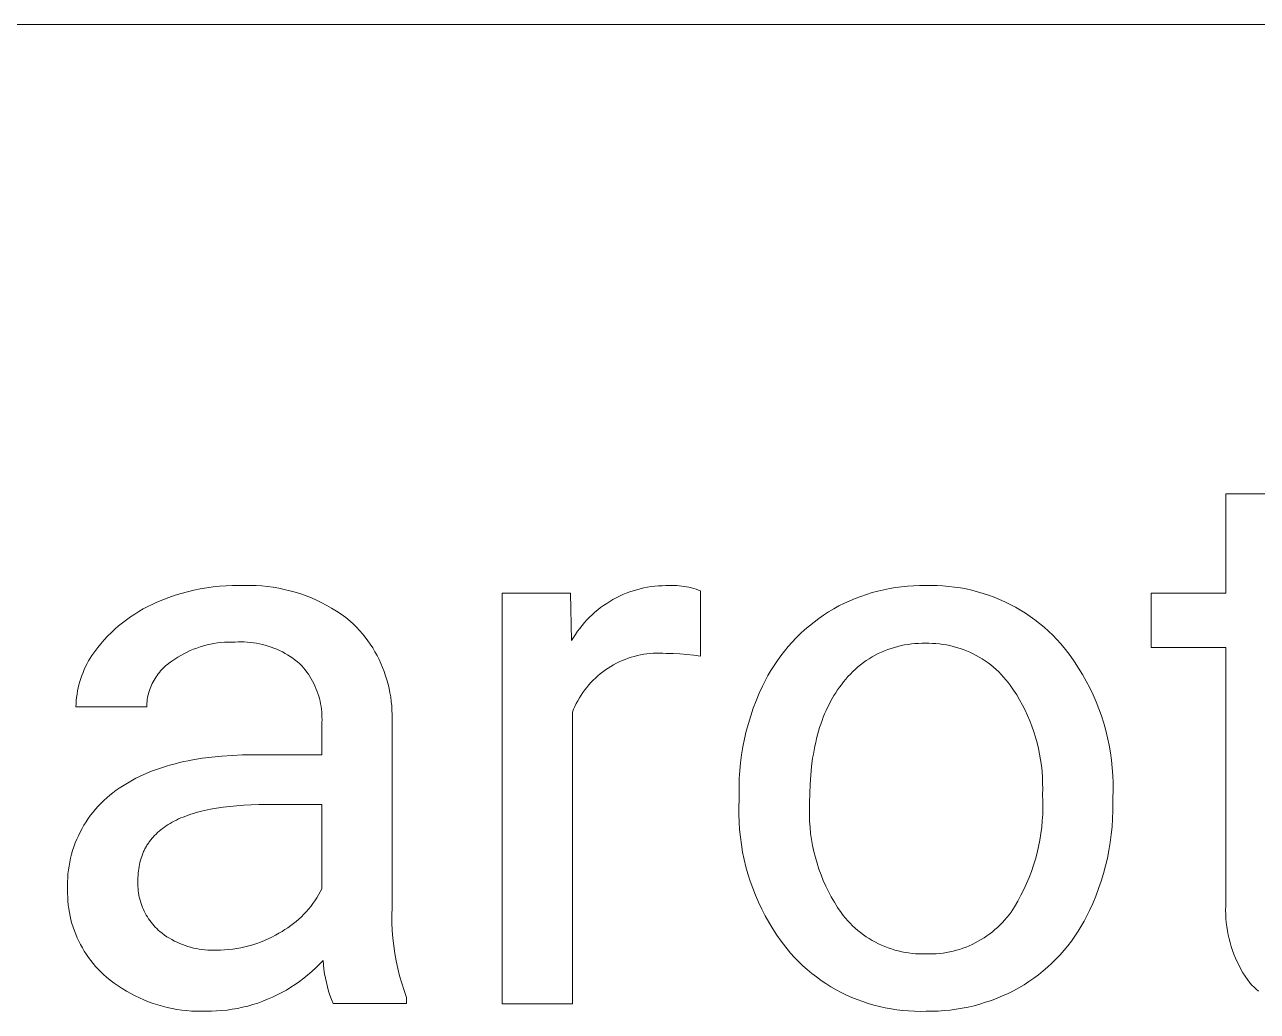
# Model space of a CAD drawing. Header units: millimetres. Extents: x -987 to 2591, y -102 to 2398.
# Drawn here: x 1861.2 to 1936.8, y 237.6 to 298.1 of the extents above; entities that cross this region are included whole.
import ezdxf

# ---------------------------------------------------------------- set-up
doc = ezdxf.new("R2010")
doc.units = ezdxf.units.MM
doc.header["$MEASUREMENT"] = 0
doc.layers.add('Domyślny', color=7, linetype='Continuous', true_color=0x000000)

msp = doc.modelspace()

# ---------------------------------------------------------------- linework, layer by layer
at = {"layer": 'Domyślny', "color": 18, "lineweight": 15, "true_color": 0x000000}
for p, q in [((2587.303, 298.147), (1238.647, 298.147)), ((1934.88, 263.276), (1934.88, 269.376)), ((1934.88, 269.376), (1939.181, 269.376)), ((1870.065, 263.018), (1870.443, 263.148)), ((1870.443, 263.148), (1870.824, 263.265)), ((1870.824, 263.265), (1871.21, 263.37)), ((1871.21, 263.37), (1871.599, 263.462)), ((1871.599, 263.462), (1871.99, 263.542)), ((1871.99, 263.542), (1872.384, 263.608)), ((1872.384, 263.608), (1872.78, 263.662)), ((1872.78, 263.662), (1873.177, 263.702)), ((1873.177, 263.702), (1873.576, 263.73)), ((1873.576, 263.73), (1873.975, 263.744)), ((1873.975, 263.744), (1874.375, 263.745)), ((1874.375, 263.745), (1874.723, 263.759)), ((1874.723, 263.759), (1875.071, 263.76)), ((1875.071, 263.76), (1875.42, 263.749)), ((1875.42, 263.749), (1875.767, 263.727)), ((1875.767, 263.727), (1876.114, 263.692)), ((1876.114, 263.692), (1876.459, 263.644)), ((1876.459, 263.644), (1876.802, 263.585)), ((1876.802, 263.585), (1877.144, 263.514)), ((1877.144, 263.514), (1877.482, 263.432)), ((1877.482, 263.432), (1877.817, 263.337)), ((1877.817, 263.337), (1878.149, 263.231)), ((1878.149, 263.231), (1878.477, 263.113)), ((1878.477, 263.113), (1878.801, 262.984)), ((1890.508, 238.103), (1890.508, 263.277)), ((1890.508, 263.277), (1894.69, 263.277)), ((1894.69, 263.277), (1894.761, 260.37)), ((1897.495, 262.996), (1897.698, 263.097)), ((1897.698, 263.097), (1897.903, 263.19)), ((1897.903, 263.19), (1898.112, 263.277)), ((1898.112, 263.277), (1898.324, 263.356)), ((1898.324, 263.356), (1898.538, 263.429)), ((1898.538, 263.429), (1898.754, 263.494)), ((1898.754, 263.494), (1898.973, 263.551)), ((1898.973, 263.551), (1899.193, 263.602)), ((1899.193, 263.602), (1899.415, 263.644)), ((1899.415, 263.644), (1899.639, 263.68)), ((1899.639, 263.68), (1899.863, 263.707)), ((1899.863, 263.707), (1900.088, 263.727)), ((1900.088, 263.727), (1900.314, 263.74)), ((1900.314, 263.74), (1900.54, 263.745)), ((1900.54, 263.745), (1900.766, 263.742)), ((1900.766, 263.742), (1900.916, 263.747)), ((1900.916, 263.747), (1901.066, 263.747)), ((1901.066, 263.747), (1901.215, 263.742)), ((1901.215, 263.742), (1901.365, 263.732)), ((1901.365, 263.732), (1901.514, 263.717)), ((1901.514, 263.717), (1901.663, 263.697)), ((1901.663, 263.697), (1901.81, 263.672)), ((1901.81, 263.672), (1901.957, 263.642)), ((1901.957, 263.642), (1902.103, 263.607)), ((1902.103, 263.607), (1902.248, 263.568)), ((1902.248, 263.568), (1902.391, 263.523)), ((1902.391, 263.523), (1902.532, 263.474)), ((1902.532, 263.474), (1902.672, 263.42)), ((1902.672, 263.42), (1902.672, 259.417)), ((1912.154, 262.954), (1912.496, 263.085)), ((1912.496, 263.085), (1912.843, 263.204)), ((1912.843, 263.204), (1913.193, 263.312)), ((1913.193, 263.312), (1913.547, 263.407)), ((1913.547, 263.407), (1913.903, 263.491)), ((1913.903, 263.491), (1914.263, 263.564)), ((1914.263, 263.564), (1914.624, 263.624)), ((1914.624, 263.624), (1914.987, 263.672)), ((1914.987, 263.672), (1915.352, 263.708)), ((1915.352, 263.708), (1915.718, 263.732)), ((1915.718, 263.732), (1916.084, 263.743)), ((1916.084, 263.743), (1916.45, 263.743)), ((1916.45, 263.743), (1916.809, 263.75)), ((1916.809, 263.75), (1917.168, 263.744)), ((1917.168, 263.744), (1917.527, 263.727)), ((1917.527, 263.727), (1917.885, 263.697)), ((1917.885, 263.697), (1918.241, 263.656)), ((1918.241, 263.656), (1918.596, 263.602)), ((1918.596, 263.602), (1918.949, 263.536)), ((1918.949, 263.536), (1919.3, 263.458)), ((1919.3, 263.458), (1919.648, 263.368)), ((1919.648, 263.368), (1919.992, 263.267)), ((1919.992, 263.267), (1920.333, 263.154)), ((1920.333, 263.154), (1920.67, 263.029)), ((1930.293, 259.952), (1930.293, 263.276)), ((1930.293, 263.276), (1934.88, 263.276)), ((1868.23, 262.161), (1868.496, 262.314)), ((1868.496, 262.314), (1868.767, 262.459)), ((1868.767, 262.459), (1869.043, 262.594)), ((1869.043, 262.594), (1869.323, 262.721)), ((1869.323, 262.721), (1869.692, 262.875)), ((1869.692, 262.875), (1870.065, 263.018)), ((1878.801, 262.984), (1879.12, 262.844)), ((1879.12, 262.844), (1879.434, 262.693)), ((1879.434, 262.693), (1879.742, 262.531)), ((1879.742, 262.531), (1880.045, 262.358)), ((1880.045, 262.358), (1880.341, 262.175)), ((1896.362, 262.255), (1896.54, 262.394)), ((1896.54, 262.394), (1896.723, 262.527)), ((1896.723, 262.527), (1896.91, 262.654)), ((1896.91, 262.654), (1897.101, 262.775)), ((1897.101, 262.775), (1897.296, 262.889)), ((1897.296, 262.889), (1897.495, 262.996)), ((1910.517, 262.135), (1910.833, 262.32)), ((1910.833, 262.32), (1911.155, 262.495)), ((1911.155, 262.495), (1911.483, 262.659)), ((1911.483, 262.659), (1911.816, 262.812)), ((1911.816, 262.812), (1912.154, 262.954)), ((1920.67, 263.029), (1921.002, 262.893)), ((1921.002, 262.893), (1921.329, 262.746)), ((1921.329, 262.746), (1921.652, 262.588)), ((1921.652, 262.588), (1921.969, 262.419)), ((1921.969, 262.419), (1922.279, 262.239)), ((1867.219, 261.463), (1867.463, 261.65)), ((1867.463, 261.65), (1867.713, 261.828)), ((1867.713, 261.828), (1867.969, 261.999)), ((1867.969, 261.999), (1868.23, 262.161)), ((1880.341, 262.175), (1880.631, 261.982)), ((1880.631, 261.982), (1880.914, 261.778)), ((1880.914, 261.778), (1881.189, 261.565)), ((1881.189, 261.565), (1881.385, 261.381)), ((1895.548, 261.473), (1895.7, 261.64)), ((1895.7, 261.64), (1895.857, 261.802)), ((1895.857, 261.802), (1896.02, 261.959)), ((1896.02, 261.959), (1896.189, 262.11)), ((1896.189, 262.11), (1896.362, 262.255)), ((1909.624, 261.511), (1909.915, 261.729)), ((1909.915, 261.729), (1910.213, 261.937)), ((1910.213, 261.937), (1910.517, 262.135)), ((1922.279, 262.239), (1922.584, 262.049)), ((1922.584, 262.049), (1922.882, 261.849)), ((1922.882, 261.849), (1923.173, 261.638)), ((1923.173, 261.638), (1923.457, 261.418)), ((1866.309, 260.638), (1866.526, 260.855)), ((1866.526, 260.855), (1866.751, 261.065)), ((1866.751, 261.065), (1866.982, 261.268)), ((1866.982, 261.268), (1867.219, 261.463)), ((1881.385, 261.381), (1881.574, 261.189)), ((1881.574, 261.189), (1881.756, 260.992)), ((1881.756, 260.992), (1881.932, 260.789)), ((1881.932, 260.789), (1882.1, 260.579)), ((1894.998, 260.755), (1895.127, 260.941)), ((1895.127, 260.941), (1895.261, 261.123)), ((1895.261, 261.123), (1895.401, 261.3)), ((1895.401, 261.3), (1895.548, 261.473)), ((1908.539, 260.547), (1908.798, 260.801)), ((1908.798, 260.801), (1909.065, 261.047)), ((1909.065, 261.047), (1909.341, 261.284)), ((1909.341, 261.284), (1909.624, 261.511)), ((1923.457, 261.418), (1923.733, 261.189)), ((1923.733, 261.189), (1924.001, 260.95)), ((1924.001, 260.95), (1924.261, 260.702)), ((1865.702, 259.945), (1865.896, 260.182)), ((1865.896, 260.182), (1866.099, 260.414)), ((1866.099, 260.414), (1866.309, 260.638)), ((1872.195, 260.048), (1871.988, 259.985)), ((1872.405, 260.103), (1872.195, 260.048)), ((1872.616, 260.151), (1872.405, 260.103)), ((1872.829, 260.192), (1872.616, 260.151)), ((1873.043, 260.225), (1872.829, 260.192)), ((1873.259, 260.251), (1873.043, 260.225)), ((1873.475, 260.269), (1873.259, 260.251)), ((1873.691, 260.28), (1873.475, 260.269)), ((1873.908, 260.283), (1873.691, 260.28)), ((1874.125, 260.278), (1873.908, 260.283)), ((1874.312, 260.288), (1874.125, 260.278)), ((1874.499, 260.291), (1874.312, 260.288)), ((1874.686, 260.288), (1874.499, 260.291)), ((1874.873, 260.278), (1874.686, 260.288)), ((1875.059, 260.262), (1874.873, 260.278)), ((1875.245, 260.24), (1875.059, 260.262)), ((1875.43, 260.212), (1875.245, 260.24)), ((1875.614, 260.177), (1875.43, 260.212)), ((1875.797, 260.136), (1875.614, 260.177)), ((1875.978, 260.088), (1875.797, 260.136)), ((1876.157, 260.035), (1875.978, 260.088)), ((1876.335, 259.975), (1876.157, 260.035)), ((1882.1, 260.579), (1882.261, 260.364)), ((1882.261, 260.364), (1882.415, 260.144)), ((1882.415, 260.144), (1882.561, 259.918)), ((1894.761, 260.37), (1894.877, 260.565)), ((1894.877, 260.565), (1894.998, 260.755)), ((1908.047, 260.012), (1908.288, 260.284)), ((1908.288, 260.284), (1908.539, 260.547)), ((1914.969, 260.063), (1914.761, 260.013)), ((1915.178, 260.105), (1914.969, 260.063)), ((1915.388, 260.14), (1915.178, 260.105)), ((1915.599, 260.167), (1915.388, 260.14)), ((1915.811, 260.188), (1915.599, 260.167)), ((1916.024, 260.201), (1915.811, 260.188)), ((1916.237, 260.206), (1916.024, 260.201)), ((1916.45, 260.205), (1916.237, 260.206)), ((1916.666, 260.207), (1916.45, 260.205)), ((1916.882, 260.202), (1916.666, 260.207)), ((1917.098, 260.19), (1916.882, 260.202)), ((1917.313, 260.17), (1917.098, 260.19)), ((1917.527, 260.142), (1917.313, 260.17)), ((1917.74, 260.107), (1917.527, 260.142)), ((1917.951, 260.065), (1917.74, 260.107)), ((1918.161, 260.015), (1917.951, 260.065)), ((1924.261, 260.702), (1924.512, 260.446)), ((1924.512, 260.446), (1924.754, 260.181)), ((1924.754, 260.181), (1925.047, 259.82)), ((1865.144, 259.13), (1865.244, 259.3)), ((1865.244, 259.3), (1865.35, 259.467)), ((1865.35, 259.467), (1865.462, 259.63)), ((1865.462, 259.63), (1865.579, 259.789)), ((1865.579, 259.789), (1865.702, 259.945)), ((1870.613, 259.351), (1870.431, 259.234)), ((1870.799, 259.462), (1870.613, 259.351)), ((1870.989, 259.566), (1870.799, 259.462)), ((1871.183, 259.664), (1870.989, 259.566)), ((1871.38, 259.755), (1871.183, 259.664)), ((1871.58, 259.839), (1871.38, 259.755)), ((1871.782, 259.916), (1871.58, 259.839)), ((1871.988, 259.985), (1871.782, 259.916)), ((1876.51, 259.91), (1876.335, 259.975)), ((1876.683, 259.838), (1876.51, 259.91)), ((1876.854, 259.761), (1876.683, 259.838)), ((1877.022, 259.678), (1876.854, 259.761)), ((1877.186, 259.589), (1877.022, 259.678)), ((1877.348, 259.495), (1877.186, 259.589)), ((1877.507, 259.395), (1877.348, 259.495)), ((1877.662, 259.29), (1877.507, 259.395)), ((1877.813, 259.18), (1877.662, 259.29)), ((1882.561, 259.918), (1882.7, 259.688)), ((1882.7, 259.688), (1882.83, 259.453)), ((1882.83, 259.453), (1882.952, 259.213)), ((1898.229, 259.287), (1898.044, 259.219)), ((1898.415, 259.349), (1898.229, 259.287)), ((1898.604, 259.404), (1898.415, 259.349)), ((1898.795, 259.452), (1898.604, 259.404)), ((1898.987, 259.494), (1898.795, 259.452)), ((1899.18, 259.529), (1898.987, 259.494)), ((1899.375, 259.557), (1899.18, 259.529)), ((1899.57, 259.578), (1899.375, 259.557)), ((1899.766, 259.593), (1899.57, 259.578)), ((1899.962, 259.601), (1899.766, 259.593)), ((1900.159, 259.602), (1899.962, 259.601)), ((1900.355, 259.596), (1900.159, 259.602)), ((1900.552, 259.584), (1900.355, 259.596)), ((1900.977, 259.578), (1900.552, 259.584)), ((1901.403, 259.559), (1900.977, 259.578)), ((1901.827, 259.525), (1901.403, 259.559)), ((1902.251, 259.478), (1901.827, 259.525)), ((1902.672, 259.417), (1902.251, 259.478)), ((1907.378, 259.152), (1907.591, 259.446)), ((1907.591, 259.446), (1907.814, 259.733)), ((1907.814, 259.733), (1908.047, 260.012)), ((1913.189, 259.369), (1913.006, 259.258)), ((1913.375, 259.473), (1913.189, 259.369)), ((1913.564, 259.57), (1913.375, 259.473)), ((1913.757, 259.661), (1913.564, 259.57)), ((1913.953, 259.745), (1913.757, 259.661)), ((1914.151, 259.823), (1913.953, 259.745)), ((1914.352, 259.893), (1914.151, 259.823)), ((1914.556, 259.957), (1914.352, 259.893)), ((1914.761, 260.013), (1914.556, 259.957)), ((1918.37, 259.958), (1918.161, 260.015)), ((1918.576, 259.894), (1918.37, 259.958)), ((1918.779, 259.822), (1918.576, 259.894)), ((1918.981, 259.744), (1918.779, 259.822)), ((1919.179, 259.659), (1918.981, 259.744)), ((1919.374, 259.566), (1919.179, 259.659)), ((1919.566, 259.467), (1919.374, 259.566)), ((1919.754, 259.362), (1919.566, 259.467)), ((1919.939, 259.249), (1919.754, 259.362)), ((1925.047, 259.82), (1925.328, 259.449)), ((1925.328, 259.449), (1925.596, 259.069)), ((1934.88, 259.952), (1930.293, 259.952)), ((1934.88, 244.333), (1934.88, 259.952)), ((1864.799, 258.419), (1864.876, 258.601)), ((1864.876, 258.601), (1864.96, 258.78)), ((1864.96, 258.78), (1865.049, 258.957)), ((1865.049, 258.957), (1865.144, 259.13)), ((1869.557, 258.51), (1869.482, 258.423)), ((1869.634, 258.595), (1869.557, 258.51)), ((1869.715, 258.678), (1869.634, 258.595)), ((1869.798, 258.757), (1869.715, 258.678)), ((1869.884, 258.834), (1869.798, 258.757)), ((1869.973, 258.908), (1869.884, 258.834)), ((1870.064, 258.979), (1869.973, 258.908)), ((1870.157, 259.046), (1870.064, 258.979)), ((1870.253, 259.111), (1870.157, 259.046)), ((1870.431, 259.234), (1870.253, 259.111)), ((1877.96, 259.064), (1877.813, 259.18)), ((1878.104, 258.944), (1877.96, 259.064)), ((1878.215, 258.823), (1878.104, 258.944)), ((1878.323, 258.699), (1878.215, 258.823)), ((1878.426, 258.571), (1878.323, 258.699)), ((1878.525, 258.439), (1878.426, 258.571)), ((1882.952, 259.213), (1883.066, 258.97)), ((1883.066, 258.97), (1883.172, 258.723)), ((1883.172, 258.723), (1883.269, 258.472)), ((1896.834, 258.571), (1896.675, 258.455)), ((1896.997, 258.681), (1896.834, 258.571)), ((1897.163, 258.786), (1896.997, 258.681)), ((1897.333, 258.885), (1897.163, 258.786)), ((1897.507, 258.978), (1897.333, 258.885)), ((1897.683, 259.064), (1897.507, 258.978)), ((1897.862, 259.145), (1897.683, 259.064)), ((1898.044, 259.219), (1897.862, 259.145)), ((1906.8, 258.229), (1906.982, 258.543)), ((1906.982, 258.543), (1907.175, 258.851)), ((1907.175, 258.851), (1907.378, 259.152)), ((1912.158, 258.616), (1912.002, 258.47)), ((1912.318, 258.756), (1912.158, 258.616)), ((1912.484, 258.89), (1912.318, 258.756)), ((1912.654, 259.019), (1912.484, 258.89)), ((1912.828, 259.142), (1912.654, 259.019)), ((1913.006, 259.258), (1912.828, 259.142)), ((1920.119, 259.131), (1919.939, 259.249)), ((1920.295, 259.006), (1920.119, 259.131)), ((1920.467, 258.875), (1920.295, 259.006)), ((1920.634, 258.739), (1920.467, 258.875)), ((1920.796, 258.596), (1920.634, 258.739)), ((1920.953, 258.448), (1920.796, 258.596)), ((1925.596, 259.069), (1925.851, 258.68)), ((1925.851, 258.68), (1926.093, 258.282)), ((1864.552, 257.668), (1864.605, 257.858)), ((1864.605, 257.858), (1864.663, 258.047)), ((1864.663, 258.047), (1864.728, 258.234)), ((1864.728, 258.234), (1864.799, 258.419)), ((1869.099, 257.848), (1869.047, 257.745)), ((1869.155, 257.949), (1869.099, 257.848)), ((1869.214, 258.048), (1869.155, 257.949)), ((1869.276, 258.145), (1869.214, 258.048)), ((1869.341, 258.24), (1869.276, 258.145)), ((1869.41, 258.332), (1869.341, 258.24)), ((1869.482, 258.423), (1869.41, 258.332)), ((1878.62, 258.305), (1878.525, 258.439)), ((1878.709, 258.167), (1878.62, 258.305)), ((1878.795, 258.026), (1878.709, 258.167)), ((1878.875, 257.882), (1878.795, 258.026)), ((1878.95, 257.736), (1878.875, 257.882)), ((1883.269, 258.472), (1883.358, 258.218)), ((1883.358, 258.218), (1883.437, 257.962)), ((1883.437, 257.962), (1883.508, 257.702)), ((1895.947, 257.797), (1895.816, 257.651)), ((1896.084, 257.939), (1895.947, 257.797)), ((1896.225, 258.075), (1896.084, 257.939)), ((1896.371, 258.207), (1896.225, 258.075)), ((1896.521, 258.334), (1896.371, 258.207)), ((1896.675, 258.455), (1896.521, 258.334)), ((1906.467, 257.584), (1906.628, 257.909)), ((1906.628, 257.909), (1906.8, 258.229)), ((1911.432, 257.837), (1911.304, 257.667)), ((1911.566, 258.003), (1911.432, 257.837)), ((1911.706, 258.163), (1911.566, 258.003)), ((1911.851, 258.319), (1911.706, 258.163)), ((1912.002, 258.47), (1911.851, 258.319)), ((1921.105, 258.295), (1920.953, 258.448)), ((1921.252, 258.136), (1921.105, 258.295)), ((1921.393, 257.973), (1921.252, 258.136)), ((1921.528, 257.804), (1921.393, 257.973)), ((1921.657, 257.631), (1921.528, 257.804)), ((1926.093, 258.282), (1926.32, 257.877)), ((1926.32, 257.877), (1926.534, 257.464)), ((1864.407, 256.891), (1864.434, 257.087)), ((1864.434, 257.087), (1864.467, 257.282)), ((1864.467, 257.282), (1864.507, 257.475)), ((1864.507, 257.475), (1864.552, 257.668)), ((1868.809, 257.097), (1868.783, 256.985)), ((1868.84, 257.208), (1868.809, 257.097)), ((1868.874, 257.318), (1868.84, 257.208)), ((1868.912, 257.427), (1868.874, 257.318)), ((1868.953, 257.535), (1868.912, 257.427)), ((1868.998, 257.641), (1868.953, 257.535)), ((1869.047, 257.745), (1868.998, 257.641)), ((1879.021, 257.587), (1878.95, 257.736)), ((1879.086, 257.436), (1879.021, 257.587)), ((1879.146, 257.283), (1879.086, 257.436)), ((1879.201, 257.128), (1879.146, 257.283)), ((1879.251, 256.972), (1879.201, 257.128)), ((1883.508, 257.702), (1883.57, 257.441)), ((1883.57, 257.441), (1883.623, 257.177)), ((1883.623, 257.177), (1883.668, 256.912)), ((1895.344, 257.023), (1895.24, 256.856)), ((1895.453, 257.186), (1895.344, 257.023)), ((1895.569, 257.345), (1895.453, 257.186)), ((1895.69, 257.5), (1895.569, 257.345)), ((1895.816, 257.651), (1895.69, 257.5)), ((1906.075, 256.683), (1906.263, 257.137)), ((1906.263, 257.137), (1906.467, 257.584)), ((1910.847, 257.002), (1910.742, 256.825)), ((1910.955, 257.175), (1910.847, 257.002)), ((1911.068, 257.343), (1910.955, 257.175)), ((1911.184, 257.507), (1911.068, 257.343)), ((1911.304, 257.667), (1911.184, 257.507)), ((1921.859, 257.338), (1921.657, 257.631)), ((1922.051, 257.038), (1921.859, 257.338)), ((1922.233, 256.732), (1922.051, 257.038)), ((1926.534, 257.464), (1926.734, 257.044)), ((1926.734, 257.044), (1926.92, 256.618)), ((1864.367, 256.299), (1864.374, 256.497)), ((1868.704, 256.299), (1864.367, 256.299)), ((1864.374, 256.497), (1864.387, 256.694)), ((1864.387, 256.694), (1864.407, 256.891)), ((1868.707, 256.414), (1868.704, 256.299)), ((1868.715, 256.529), (1868.707, 256.414)), ((1868.726, 256.644), (1868.715, 256.529)), ((1868.741, 256.758), (1868.726, 256.644)), ((1868.76, 256.872), (1868.741, 256.758)), ((1868.783, 256.985), (1868.76, 256.872)), ((1879.296, 256.813), (1879.251, 256.972)), ((1879.335, 256.653), (1879.296, 256.813)), ((1879.368, 256.492), (1879.335, 256.653)), ((1879.397, 256.33), (1879.368, 256.492)), ((1879.419, 256.167), (1879.397, 256.33)), ((1883.668, 256.912), (1883.703, 256.646)), ((1883.703, 256.646), (1883.728, 256.378)), ((1883.728, 256.378), (1883.745, 256.11)), ((1894.963, 256.336), (1894.883, 256.156)), ((1895.049, 256.512), (1894.963, 256.336)), ((1895.141, 256.686), (1895.049, 256.512)), ((1895.24, 256.856), (1895.141, 256.686)), ((1905.901, 256.224), (1906.075, 256.683)), ((1910.451, 256.269), (1910.361, 256.074)), ((1910.544, 256.458), (1910.451, 256.269)), ((1910.641, 256.644), (1910.544, 256.458)), ((1910.742, 256.825), (1910.641, 256.644)), ((1922.405, 256.42), (1922.233, 256.732)), ((1922.566, 256.102), (1922.405, 256.42)), ((1926.92, 256.618), (1927.09, 256.185)), ((1879.437, 256.004), (1879.419, 256.167)), ((1879.448, 255.839), (1879.437, 256.004)), ((1879.454, 255.675), (1879.448, 255.839)), ((1879.45, 255.346), (1879.455, 255.511)), ((1879.455, 255.511), (1879.454, 255.675)), ((1883.745, 256.11), (1883.753, 255.841)), ((1883.753, 255.841), (1883.751, 255.572)), ((1883.751, 255.572), (1883.751, 243.992)), ((1894.883, 256.156), (1894.809, 255.974)), ((1894.809, 255.974), (1894.809, 238.103)), ((1905.6, 255.289), (1905.743, 255.759)), ((1905.743, 255.759), (1905.901, 256.224)), ((1910.193, 255.673), (1910.115, 255.465)), ((1910.275, 255.876), (1910.193, 255.673)), ((1910.361, 256.074), (1910.275, 255.876)), ((1922.717, 255.78), (1922.566, 256.102)), ((1922.857, 255.452), (1922.717, 255.78)), ((1927.09, 256.185), (1927.247, 255.747)), ((1927.247, 255.747), (1927.388, 255.304)), ((1879.45, 253.368), (1879.45, 255.346)), ((1905.361, 254.337), (1905.473, 254.815)), ((1905.473, 254.815), (1905.6, 255.289)), ((1909.903, 254.818), (1909.84, 254.593)), ((1909.97, 255.038), (1909.903, 254.818)), ((1910.04, 255.254), (1909.97, 255.038)), ((1910.115, 255.465), (1910.04, 255.254)), ((1922.986, 255.12), (1922.857, 255.452)), ((1923.103, 254.784), (1922.986, 255.12)), ((1923.21, 254.444), (1923.103, 254.784)), ((1927.388, 255.304), (1927.513, 254.856)), ((1927.513, 254.856), (1927.624, 254.404)), ((1905.265, 253.855), (1905.361, 254.337)), ((1909.725, 254.131), (1909.673, 253.893)), ((1909.781, 254.364), (1909.725, 254.131)), ((1909.84, 254.593), (1909.781, 254.364)), ((1923.305, 254.101), (1923.21, 254.444)), ((1923.388, 253.754), (1923.305, 254.101)), ((1927.624, 254.404), (1927.719, 253.949)), ((1872.106, 253.153), (1872.699, 253.231)), ((1872.699, 253.231), (1873.31, 253.291)), ((1873.31, 253.291), (1873.94, 253.334)), ((1873.94, 253.334), (1874.589, 253.36)), ((1874.589, 253.36), (1875.256, 253.368)), ((1875.256, 253.368), (1879.45, 253.368)), ((1905.121, 252.884), (1905.185, 253.371)), ((1905.185, 253.371), (1905.265, 253.855)), ((1909.582, 253.405), (1909.541, 253.155)), ((1909.626, 253.652), (1909.582, 253.405)), ((1909.673, 253.893), (1909.626, 253.652)), ((1923.46, 253.405), (1923.388, 253.754)), ((1923.52, 253.054), (1923.46, 253.405)), ((1927.719, 253.949), (1927.799, 253.491)), ((1927.799, 253.491), (1927.863, 253.03)), ((1869.184, 252.424), (1869.426, 252.512)), ((1869.426, 252.512), (1869.673, 252.595)), ((1869.673, 252.595), (1869.925, 252.674)), ((1869.925, 252.674), (1870.181, 252.748)), ((1870.181, 252.748), (1870.442, 252.819)), ((1870.442, 252.819), (1870.707, 252.885)), ((1870.707, 252.885), (1870.978, 252.947)), ((1870.978, 252.947), (1871.253, 253.005)), ((1871.253, 253.005), (1871.533, 253.059)), ((1871.533, 253.059), (1872.106, 253.153)), ((1905.073, 252.395), (1905.121, 252.884)), ((1909.472, 252.641), (1909.419, 252.109)), ((1909.541, 253.155), (1909.472, 252.641)), ((1923.569, 252.702), (1923.52, 253.054)), ((1923.606, 252.347), (1923.569, 252.702)), ((1927.863, 253.03), (1927.911, 252.568)), ((1927.911, 252.568), (1927.944, 252.104)), ((1867.622, 251.696), (1867.831, 251.812)), ((1867.831, 251.812), (1868.045, 251.925)), ((1868.045, 251.925), (1868.263, 252.033)), ((1868.263, 252.033), (1868.486, 252.137)), ((1868.486, 252.137), (1868.714, 252.237)), ((1868.714, 252.237), (1868.947, 252.333)), ((1868.947, 252.333), (1869.184, 252.424)), ((1905.025, 251.415), (1905.041, 251.906)), ((1905.041, 251.906), (1905.073, 252.395)), ((1909.419, 252.109), (1909.381, 251.561)), ((1923.631, 251.992), (1923.606, 252.347)), ((1923.644, 251.636), (1923.631, 251.992)), ((1927.944, 252.104), (1927.961, 251.639)), ((1866.446, 250.892), (1866.637, 251.043)), ((1866.637, 251.043), (1866.833, 251.188)), ((1866.833, 251.188), (1867.023, 251.321)), ((1867.023, 251.321), (1867.218, 251.45)), ((1867.218, 251.45), (1867.418, 251.575)), ((1867.418, 251.575), (1867.622, 251.696)), ((1905.025, 250.924), (1905.025, 251.415)), ((1909.358, 250.995), (1909.35, 250.411)), ((1909.381, 251.561), (1909.358, 250.995)), ((1923.634, 250.924), (1923.645, 251.28)), ((1923.645, 251.28), (1923.644, 251.636)), ((1927.962, 251.174), (1927.947, 250.709)), ((1927.961, 251.639), (1927.962, 251.174)), ((1865.574, 250.041), (1865.736, 250.223)), ((1865.736, 250.223), (1865.905, 250.399)), ((1865.905, 250.399), (1866.079, 250.569)), ((1866.079, 250.569), (1866.26, 250.734)), ((1866.26, 250.734), (1866.446, 250.892)), ((1873.794, 250.205), (1873.384, 250.155)), ((1874.22, 250.246), (1873.794, 250.205)), ((1874.661, 250.278), (1874.22, 250.246)), ((1875.118, 250.3), (1874.661, 250.278)), ((1875.59, 250.314), (1875.118, 250.3)), ((1876.078, 250.319), (1875.59, 250.314)), ((1879.45, 250.319), (1876.078, 250.319)), ((1879.45, 245.148), (1879.45, 250.319)), ((1905.01, 250.164), (1905.025, 250.626)), ((1905.025, 250.626), (1905.025, 250.924)), ((1909.35, 250.411), (1909.338, 250.037)), ((1923.651, 250.525), (1923.634, 250.924)), ((1923.655, 250.125), (1923.651, 250.525)), ((1927.947, 250.709), (1927.947, 250.411)), ((1927.947, 250.411), (1927.947, 249.925)), ((1864.989, 249.26), (1865.125, 249.463)), ((1865.125, 249.463), (1865.268, 249.66)), ((1865.268, 249.66), (1865.417, 249.853)), ((1865.417, 249.853), (1865.574, 250.041)), ((1870.805, 249.492), (1870.664, 249.43)), ((1870.95, 249.552), (1870.805, 249.492)), ((1871.098, 249.61), (1870.95, 249.552)), ((1871.251, 249.666), (1871.098, 249.61)), ((1871.407, 249.719), (1871.251, 249.666)), ((1871.567, 249.77), (1871.407, 249.719)), ((1871.732, 249.819), (1871.567, 249.77)), ((1871.9, 249.865), (1871.732, 249.819)), ((1872.072, 249.909), (1871.9, 249.865)), ((1872.247, 249.951), (1872.072, 249.909)), ((1872.611, 250.028), (1872.247, 249.951)), ((1872.99, 250.096), (1872.611, 250.028)), ((1873.384, 250.155), (1872.99, 250.096)), ((1905.011, 249.701), (1905.01, 250.164)), ((1905.027, 249.239), (1905.011, 249.701)), ((1909.338, 250.037), (1909.338, 249.662)), ((1909.338, 249.662), (1909.352, 249.288)), ((1923.621, 249.327), (1923.645, 249.726)), ((1923.645, 249.726), (1923.655, 250.125)), ((1927.931, 249.438), (1927.899, 248.953)), ((1927.947, 249.925), (1927.931, 249.438)), ((1864.623, 248.626), (1864.738, 248.842)), ((1864.738, 248.842), (1864.86, 249.053)), ((1864.86, 249.053), (1864.989, 249.26)), ((1869.469, 248.683), (1869.37, 248.596)), ((1869.571, 248.768), (1869.469, 248.683)), ((1869.677, 248.851), (1869.571, 248.768)), ((1869.787, 248.931), (1869.677, 248.851)), ((1869.9, 249.009), (1869.787, 248.931)), ((1870.018, 249.085), (1869.9, 249.009)), ((1870.139, 249.158), (1870.018, 249.085)), ((1870.265, 249.23), (1870.139, 249.158)), ((1870.394, 249.299), (1870.265, 249.23)), ((1870.527, 249.366), (1870.394, 249.299)), ((1870.664, 249.43), (1870.527, 249.366)), ((1905.059, 248.778), (1905.027, 249.239)), ((1905.106, 248.318), (1905.059, 248.778)), ((1909.352, 249.288), (1909.379, 248.914)), ((1909.379, 248.914), (1909.418, 248.542)), ((1923.533, 248.533), (1923.584, 248.929)), ((1923.584, 248.929), (1923.621, 249.327)), ((1927.899, 248.953), (1927.851, 248.469)), ((1864.241, 247.729), (1864.325, 247.958)), ((1864.325, 247.958), (1864.417, 248.184)), ((1864.417, 248.184), (1864.516, 248.407)), ((1864.516, 248.407), (1864.623, 248.626)), ((1868.826, 247.974), (1868.791, 247.923)), ((1868.862, 248.026), (1868.826, 247.974)), ((1868.899, 248.076), (1868.862, 248.026)), ((1868.937, 248.126), (1868.899, 248.076)), ((1868.976, 248.176), (1868.937, 248.126)), ((1869.016, 248.225), (1868.976, 248.176)), ((1869.099, 248.321), (1869.016, 248.225)), ((1869.185, 248.415), (1869.099, 248.321)), ((1869.276, 248.506), (1869.185, 248.415)), ((1869.37, 248.596), (1869.276, 248.506)), ((1905.169, 247.86), (1905.106, 248.318)), ((1909.418, 248.542), (1909.471, 248.171)), ((1909.471, 248.171), (1909.536, 247.802)), ((1923.393, 247.746), (1923.47, 248.138)), ((1923.47, 248.138), (1923.533, 248.533)), ((1927.788, 247.986), (1927.708, 247.506)), ((1927.851, 248.469), (1927.788, 247.986)), ((1864.037, 247.026), (1864.097, 247.263)), ((1864.097, 247.263), (1864.165, 247.497)), ((1864.165, 247.497), (1864.241, 247.729)), ((1868.444, 247.258), (1868.4, 247.139)), ((1868.468, 247.316), (1868.444, 247.258)), ((1868.493, 247.374), (1868.468, 247.316)), ((1868.518, 247.431), (1868.493, 247.374)), ((1868.544, 247.488), (1868.518, 247.431)), ((1868.572, 247.545), (1868.544, 247.488)), ((1868.6, 247.6), (1868.572, 247.545)), ((1868.63, 247.655), (1868.6, 247.6)), ((1868.66, 247.71), (1868.63, 247.655)), ((1868.691, 247.764), (1868.66, 247.71)), ((1868.723, 247.817), (1868.691, 247.764)), ((1868.757, 247.87), (1868.723, 247.817)), ((1868.791, 247.923), (1868.757, 247.87)), ((1905.248, 247.404), (1905.169, 247.86)), ((1905.342, 246.952), (1905.248, 247.404)), ((1909.536, 247.802), (1909.615, 247.435)), ((1909.615, 247.435), (1909.706, 247.072)), ((1923.199, 246.971), (1923.302, 247.357)), ((1923.302, 247.357), (1923.393, 247.746)), ((1927.708, 247.506), (1927.613, 247.029)), ((1863.906, 246.306), (1863.942, 246.547)), ((1863.942, 246.547), (1863.985, 246.788)), ((1863.985, 246.788), (1864.037, 247.026)), ((1868.237, 246.511), (1868.216, 246.379)), ((1868.262, 246.641), (1868.237, 246.511)), ((1868.291, 246.769), (1868.262, 246.641)), ((1868.323, 246.895), (1868.291, 246.769)), ((1868.36, 247.018), (1868.323, 246.895)), ((1868.4, 247.139), (1868.36, 247.018)), ((1905.451, 246.502), (1905.342, 246.952)), ((1905.575, 246.057), (1905.451, 246.502)), ((1909.706, 247.072), (1909.809, 246.712)), ((1909.809, 246.712), (1909.925, 246.355)), ((1922.954, 246.211), (1923.083, 246.589)), ((1923.083, 246.589), (1923.199, 246.971)), ((1927.502, 246.555), (1927.376, 246.085)), ((1927.613, 247.029), (1927.502, 246.555)), ((1863.85, 245.576), (1863.861, 245.82)), ((1863.861, 245.82), (1863.879, 246.063)), ((1863.879, 246.063), (1863.906, 246.306)), ((1868.168, 245.684), (1868.163, 245.553)), ((1868.17, 245.828), (1868.168, 245.684)), ((1868.175, 245.969), (1868.17, 245.828)), ((1868.185, 246.108), (1868.175, 245.969)), ((1868.198, 246.245), (1868.185, 246.108)), ((1868.216, 246.379), (1868.198, 246.245)), ((1905.715, 245.616), (1905.575, 246.057)), ((1909.925, 246.355), (1910.053, 246.003)), ((1910.053, 246.003), (1910.193, 245.656)), ((1922.657, 245.469), (1922.812, 245.837)), ((1922.812, 245.837), (1922.954, 246.211)), ((1927.376, 246.085), (1927.234, 245.62)), ((1863.848, 245.332), (1863.85, 245.576)), ((1863.855, 245.088), (1863.848, 245.332)), ((1863.853, 244.856), (1863.855, 245.088)), ((1868.163, 245.553), (1868.162, 245.421)), ((1868.162, 245.421), (1868.166, 245.289)), ((1868.166, 245.289), (1868.174, 245.158)), ((1868.174, 245.158), (1868.187, 245.027)), ((1868.187, 245.027), (1868.204, 244.896)), ((1879.245, 244.774), (1879.351, 244.959)), ((1879.351, 244.959), (1879.45, 245.148)), ((1905.869, 245.18), (1905.715, 245.616)), ((1906.038, 244.75), (1905.869, 245.18)), ((1910.193, 245.656), (1910.346, 245.313)), ((1910.346, 245.313), (1910.51, 244.977)), ((1910.51, 244.977), (1910.685, 244.646)), ((1922.312, 244.749), (1922.491, 245.106)), ((1922.491, 245.106), (1922.657, 245.469)), ((1927.077, 245.159), (1926.906, 244.704)), ((1927.234, 245.62), (1927.077, 245.159)), ((1863.86, 244.623), (1863.853, 244.856)), ((1863.874, 244.391), (1863.86, 244.623)), ((1863.896, 244.159), (1863.874, 244.391)), ((1863.926, 243.928), (1863.896, 244.159)), ((1868.204, 244.896), (1868.226, 244.766)), ((1868.226, 244.766), (1868.252, 244.637)), ((1868.252, 244.637), (1868.282, 244.509)), ((1868.282, 244.509), (1868.317, 244.382)), ((1868.317, 244.382), (1868.356, 244.256)), ((1868.356, 244.256), (1868.399, 244.132)), ((1878.763, 244.07), (1878.892, 244.24)), ((1878.892, 244.24), (1879.016, 244.414)), ((1879.016, 244.414), (1879.133, 244.592)), ((1879.133, 244.592), (1879.245, 244.774)), ((1906.221, 244.326), (1906.038, 244.75)), ((1906.419, 243.908), (1906.221, 244.326)), ((1910.685, 244.646), (1910.872, 244.321)), ((1910.872, 244.321), (1911.071, 244.003)), ((1921.918, 244.053), (1922.121, 244.398)), ((1922.121, 244.398), (1922.312, 244.749)), ((1926.719, 244.254), (1926.517, 243.811)), ((1926.906, 244.704), (1926.719, 244.254)), ((1934.868, 244.082), (1934.88, 244.333)), ((1863.964, 243.699), (1863.926, 243.928)), ((1864.01, 243.47), (1863.964, 243.699)), ((1864.063, 243.244), (1864.01, 243.47)), ((1868.399, 244.132), (1868.447, 244.009)), ((1868.447, 244.009), (1868.499, 243.888)), ((1868.499, 243.888), (1868.554, 243.769)), ((1868.554, 243.769), (1868.614, 243.651)), ((1868.614, 243.651), (1868.678, 243.536)), ((1868.678, 243.536), (1868.745, 243.423)), ((1868.745, 243.423), (1868.817, 243.312)), ((1878.034, 243.293), (1878.19, 243.438)), ((1878.19, 243.438), (1878.341, 243.589)), ((1878.341, 243.589), (1878.487, 243.745)), ((1878.487, 243.745), (1878.627, 243.905)), ((1878.627, 243.905), (1878.763, 244.07)), ((1883.751, 243.992), (1883.74, 243.524)), ((1883.74, 243.524), (1883.744, 243.055)), ((1906.631, 243.497), (1906.419, 243.908)), ((1906.857, 243.093), (1906.631, 243.497)), ((1911.071, 244.003), (1911.28, 243.692)), ((1911.28, 243.692), (1911.411, 243.521)), ((1911.411, 243.521), (1911.547, 243.354)), ((1921.45, 243.386), (1921.58, 243.549)), ((1921.58, 243.549), (1921.704, 243.716)), ((1921.704, 243.716), (1921.918, 244.053)), ((1926.36, 243.485), (1926.192, 243.165)), ((1926.517, 243.811), (1926.36, 243.485)), ((1934.865, 243.831), (1934.868, 244.082)), ((1934.87, 243.58), (1934.865, 243.831)), ((1934.883, 243.329), (1934.87, 243.58)), ((1864.124, 243.019), (1864.063, 243.244)), ((1864.193, 242.797), (1864.124, 243.019)), ((1864.269, 242.577), (1864.193, 242.797)), ((1868.817, 243.312), (1868.892, 243.204)), ((1868.892, 243.204), (1868.971, 243.099)), ((1868.971, 243.099), (1869.053, 242.996)), ((1869.053, 242.996), (1869.139, 242.896)), ((1869.139, 242.896), (1869.228, 242.799)), ((1869.228, 242.799), (1869.32, 242.705)), ((1869.32, 242.705), (1869.415, 242.614)), ((1877.003, 242.537), (1877.185, 242.648)), ((1877.185, 242.648), (1877.363, 242.765)), ((1877.363, 242.765), (1877.537, 242.889)), ((1877.537, 242.889), (1877.707, 243.018)), ((1877.707, 243.018), (1877.873, 243.152)), ((1877.873, 243.152), (1878.034, 243.293)), ((1883.744, 243.055), (1883.764, 242.587)), ((1907.096, 242.697), (1906.857, 243.093)), ((1907.348, 242.31), (1907.096, 242.697)), ((1911.547, 243.354), (1911.69, 243.192)), ((1911.69, 243.192), (1911.837, 243.035)), ((1911.837, 243.035), (1911.99, 242.884)), ((1911.99, 242.884), (1912.149, 242.737)), ((1912.149, 242.737), (1912.312, 242.597)), ((1920.561, 242.51), (1920.721, 242.644)), ((1920.721, 242.644), (1920.877, 242.782)), ((1920.877, 242.782), (1921.028, 242.926)), ((1921.028, 242.926), (1921.174, 243.074)), ((1921.174, 243.074), (1921.314, 243.228)), ((1921.314, 243.228), (1921.45, 243.386)), ((1926.013, 242.85), (1925.823, 242.542)), ((1926.192, 243.165), (1926.013, 242.85)), ((1934.905, 243.079), (1934.883, 243.329)), ((1934.935, 242.829), (1934.905, 243.079)), ((1934.974, 242.581), (1934.935, 242.829)), ((1864.353, 242.36), (1864.269, 242.577)), ((1864.444, 242.146), (1864.353, 242.36)), ((1864.542, 241.935), (1864.444, 242.146)), ((1864.648, 241.727), (1864.542, 241.935)), ((1869.415, 242.614), (1869.514, 242.527)), ((1869.514, 242.527), (1869.654, 242.418)), ((1869.654, 242.418), (1869.798, 242.313)), ((1869.798, 242.313), (1869.945, 242.213)), ((1869.945, 242.213), (1870.095, 242.119)), ((1870.095, 242.119), (1870.249, 242.03)), ((1870.249, 242.03), (1870.406, 241.946)), ((1870.406, 241.946), (1870.565, 241.868)), ((1875.45, 241.797), (1875.686, 241.884)), ((1875.686, 241.884), (1875.92, 241.978)), ((1875.92, 241.978), (1876.15, 242.08)), ((1876.15, 242.08), (1876.376, 242.19)), ((1876.376, 242.19), (1876.599, 242.307)), ((1876.599, 242.307), (1876.817, 242.432)), ((1876.817, 242.432), (1877.003, 242.537)), ((1883.764, 242.587), (1883.8, 242.119)), ((1883.8, 242.119), (1883.852, 241.653)), ((1907.614, 241.931), (1907.348, 242.31)), ((1907.892, 241.562), (1907.614, 241.931)), ((1912.312, 242.597), (1912.48, 242.462)), ((1912.48, 242.462), (1912.652, 242.333)), ((1912.652, 242.333), (1912.829, 242.209)), ((1912.829, 242.209), (1913.01, 242.093)), ((1913.01, 242.093), (1913.195, 241.982)), ((1913.195, 241.982), (1913.384, 241.878)), ((1919.514, 241.831), (1919.698, 241.929)), ((1919.698, 241.929), (1919.878, 242.034)), ((1919.878, 242.034), (1920.055, 242.144)), ((1920.055, 242.144), (1920.228, 242.261)), ((1920.228, 242.261), (1920.397, 242.383)), ((1920.397, 242.383), (1920.561, 242.51)), ((1925.412, 241.946), (1925.191, 241.659)), ((1925.622, 242.24), (1925.412, 241.946)), ((1925.823, 242.542), (1925.622, 242.24)), ((1935.021, 242.334), (1934.974, 242.581)), ((1935.076, 242.089), (1935.021, 242.334)), ((1935.139, 241.846), (1935.076, 242.089)), ((1864.76, 241.523), (1864.648, 241.727)), ((1864.88, 241.323), (1864.76, 241.523)), ((1865.006, 241.128), (1864.88, 241.323)), ((1865.138, 240.937), (1865.006, 241.128)), ((1870.565, 241.868), (1870.727, 241.795)), ((1870.727, 241.795), (1870.892, 241.728)), ((1870.892, 241.728), (1871.059, 241.666)), ((1871.059, 241.666), (1871.227, 241.611)), ((1871.227, 241.611), (1871.398, 241.561)), ((1871.398, 241.561), (1871.57, 241.517)), ((1871.57, 241.517), (1871.744, 241.479)), ((1871.744, 241.479), (1871.918, 241.447)), ((1871.918, 241.447), (1872.094, 241.421)), ((1872.094, 241.421), (1872.271, 241.401)), ((1872.271, 241.401), (1872.448, 241.388)), ((1872.448, 241.388), (1872.626, 241.38)), ((1872.626, 241.38), (1872.803, 241.379)), ((1872.803, 241.379), (1872.981, 241.383)), ((1872.981, 241.383), (1873.232, 241.387)), ((1873.232, 241.387), (1873.484, 241.399)), ((1873.484, 241.399), (1873.734, 241.42)), ((1873.734, 241.42), (1873.984, 241.449)), ((1873.984, 241.449), (1874.233, 241.486)), ((1874.233, 241.486), (1874.48, 241.532)), ((1874.48, 241.532), (1874.726, 241.586)), ((1874.726, 241.586), (1874.97, 241.649)), ((1874.97, 241.649), (1875.211, 241.719)), ((1875.211, 241.719), (1875.45, 241.797)), ((1883.852, 241.653), (1883.919, 241.189)), ((1883.919, 241.189), (1884.002, 240.728)), ((1908.182, 241.202), (1907.892, 241.562)), ((1908.425, 240.937), (1908.182, 241.202)), ((1913.384, 241.878), (1913.576, 241.78)), ((1913.576, 241.78), (1913.772, 241.689)), ((1913.772, 241.689), (1913.97, 241.605)), ((1913.97, 241.605), (1914.171, 241.528)), ((1914.171, 241.528), (1914.375, 241.458)), ((1914.375, 241.458), (1914.581, 241.395)), ((1914.581, 241.395), (1914.789, 241.339)), ((1914.789, 241.339), (1914.999, 241.29)), ((1914.999, 241.29), (1915.211, 241.248)), ((1915.211, 241.248), (1915.423, 241.214)), ((1915.423, 241.214), (1915.637, 241.188)), ((1915.637, 241.188), (1915.852, 241.168)), ((1915.852, 241.168), (1916.067, 241.156)), ((1916.067, 241.156), (1916.283, 241.152)), ((1916.283, 241.152), (1916.498, 241.154)), ((1916.498, 241.154), (1916.706, 241.151)), ((1916.706, 241.151), (1916.915, 241.155)), ((1916.915, 241.155), (1917.123, 241.166)), ((1917.123, 241.166), (1917.33, 241.184)), ((1917.33, 241.184), (1917.537, 241.208)), ((1917.537, 241.208), (1917.743, 241.24)), ((1917.743, 241.24), (1917.948, 241.279)), ((1917.948, 241.279), (1918.151, 241.324)), ((1918.151, 241.324), (1918.352, 241.377)), ((1918.352, 241.377), (1918.552, 241.436)), ((1918.552, 241.436), (1918.75, 241.502)), ((1918.75, 241.502), (1918.945, 241.575)), ((1918.945, 241.575), (1919.138, 241.654)), ((1919.138, 241.654), (1919.328, 241.739)), ((1919.328, 241.739), (1919.514, 241.831)), ((1924.961, 241.379), (1924.722, 241.108)), ((1925.191, 241.659), (1924.961, 241.379)), ((1935.21, 241.605), (1935.139, 241.846)), ((1935.289, 241.367), (1935.21, 241.605)), ((1935.376, 241.131), (1935.289, 241.367)), ((1935.471, 240.898), (1935.376, 241.131)), ((1865.277, 240.75), (1865.138, 240.937)), ((1865.423, 240.568), (1865.277, 240.75)), ((1865.574, 240.391), (1865.423, 240.568)), ((1865.732, 240.22), (1865.574, 240.391)), ((1879.3, 240.518), (1879.071, 240.292)), ((1879.521, 240.752), (1879.3, 240.518)), ((1879.544, 240.48), (1879.521, 240.752)), ((1879.576, 240.21), (1879.544, 240.48)), ((1884.002, 240.728), (1884.1, 240.269)), ((1908.677, 240.68), (1908.425, 240.937)), ((1908.937, 240.432), (1908.677, 240.68)), ((1909.205, 240.193), (1908.937, 240.432)), ((1924.216, 240.59), (1923.95, 240.344)), ((1924.473, 240.844), (1924.216, 240.59)), ((1924.722, 241.108), (1924.473, 240.844)), ((1935.574, 240.669), (1935.471, 240.898)), ((1935.684, 240.444), (1935.574, 240.669)), ((1935.802, 240.222), (1935.684, 240.444)), ((1865.895, 240.054), (1865.732, 240.22)), ((1866.064, 239.894), (1865.895, 240.054)), ((1866.238, 239.739), (1866.064, 239.894)), ((1866.47, 239.549), (1866.238, 239.739)), ((1878.339, 239.661), (1878.082, 239.468)), ((1878.59, 239.863), (1878.339, 239.661)), ((1878.834, 240.074), (1878.59, 239.863)), ((1879.071, 240.292), (1878.834, 240.074)), ((1879.615, 239.94), (1879.576, 240.21)), ((1879.664, 239.672), (1879.615, 239.94)), ((1879.721, 239.405), (1879.664, 239.672)), ((1884.1, 240.269), (1884.213, 239.814)), ((1884.213, 239.814), (1884.342, 239.364)), ((1909.482, 239.963), (1909.205, 240.193)), ((1909.766, 239.743), (1909.482, 239.963)), ((1910.057, 239.533), (1909.766, 239.743)), ((1923.103, 239.664), (1922.806, 239.457)), ((1923.393, 239.881), (1923.103, 239.664)), ((1923.675, 240.108), (1923.393, 239.881)), ((1923.95, 240.344), (1923.675, 240.108)), ((1935.927, 240.004), (1935.802, 240.222)), ((1936.059, 239.79), (1935.927, 240.004)), ((1936.199, 239.581), (1936.059, 239.79)), ((1866.71, 239.367), (1866.47, 239.549)), ((1866.955, 239.193), (1866.71, 239.367)), ((1867.206, 239.028), (1866.955, 239.193)), ((1867.462, 238.871), (1867.206, 239.028)), ((1867.723, 238.722), (1867.462, 238.871)), ((1877.272, 238.941), (1876.991, 238.784)), ((1877.548, 239.107), (1877.272, 238.941)), ((1877.818, 239.283), (1877.548, 239.107)), ((1878.082, 239.468), (1877.818, 239.283)), ((1879.786, 239.141), (1879.721, 239.405)), ((1879.859, 238.878), (1879.786, 239.141)), ((1879.941, 238.618), (1879.859, 238.878)), ((1884.342, 239.364), (1884.486, 238.917)), ((1884.486, 238.917), (1884.644, 238.476)), ((1910.356, 239.332), (1910.057, 239.533)), ((1910.661, 239.142), (1910.356, 239.332)), ((1910.972, 238.962), (1910.661, 239.142)), ((1911.29, 238.793), (1910.972, 238.962)), ((1921.856, 238.898), (1921.524, 238.733)), ((1922.182, 239.074), (1921.856, 238.898)), ((1922.503, 239.26), (1922.182, 239.074)), ((1922.806, 239.457), (1922.503, 239.26)), ((1936.345, 239.377), (1936.199, 239.581)), ((1936.473, 239.241), (1936.345, 239.377)), ((1936.606, 239.11), (1936.473, 239.241)), ((1936.743, 238.984), (1936.606, 239.11)), ((1936.884, 238.862), (1936.743, 238.984)), ((1867.99, 238.583), (1867.723, 238.722)), ((1868.26, 238.453), (1867.99, 238.583)), ((1868.535, 238.332), (1868.26, 238.453)), ((1868.814, 238.22), (1868.535, 238.332)), ((1869.097, 238.118), (1868.814, 238.22)), ((1869.383, 238.025), (1869.097, 238.118)), ((1875.515, 238.144), (1875.209, 238.046)), ((1875.819, 238.252), (1875.515, 238.144)), ((1876.118, 238.37), (1875.819, 238.252)), ((1876.414, 238.498), (1876.118, 238.37)), ((1876.705, 238.636), (1876.414, 238.498)), ((1876.991, 238.784), (1876.705, 238.636)), ((1880.031, 238.361), (1879.941, 238.618)), ((1880.129, 238.107), (1880.031, 238.361)), ((1884.644, 238.107), (1880.129, 238.107)), ((1884.644, 238.476), (1884.644, 238.107)), ((1894.809, 238.103), (1890.508, 238.103)), ((1911.612, 238.635), (1911.29, 238.793)), ((1911.94, 238.488), (1911.612, 238.635)), ((1912.273, 238.352), (1911.94, 238.488)), ((1912.61, 238.227), (1912.273, 238.352)), ((1912.952, 238.114), (1912.61, 238.227)), ((1913.297, 238.013), (1912.952, 238.114)), ((1920.147, 238.186), (1919.793, 238.078)), ((1920.498, 238.306), (1920.147, 238.186)), ((1920.845, 238.437), (1920.498, 238.306)), ((1921.187, 238.58), (1920.845, 238.437)), ((1921.524, 238.733), (1921.187, 238.58)), ((1869.672, 237.942), (1869.383, 238.025)), ((1869.963, 237.869), (1869.672, 237.942)), ((1870.257, 237.805), (1869.963, 237.869)), ((1870.553, 237.752), (1870.257, 237.805)), ((1870.85, 237.708), (1870.553, 237.752)), ((1871.149, 237.675), (1870.85, 237.708)), ((1871.448, 237.652), (1871.149, 237.675)), ((1871.748, 237.638), (1871.448, 237.652)), ((1872.049, 237.635), (1871.748, 237.638)), ((1872.349, 237.642), (1872.049, 237.635)), ((1872.671, 237.644), (1872.349, 237.642)), ((1872.993, 237.657), (1872.671, 237.644)), ((1873.314, 237.681), (1872.993, 237.657)), ((1873.635, 237.715), (1873.314, 237.681)), ((1873.954, 237.76), (1873.635, 237.715)), ((1874.271, 237.816), (1873.954, 237.76)), ((1874.586, 237.882), (1874.271, 237.816)), ((1874.899, 237.959), (1874.586, 237.882)), ((1875.209, 238.046), (1874.899, 237.959)), ((1913.645, 237.923), (1913.297, 238.013)), ((1913.996, 237.846), (1913.645, 237.923)), ((1914.349, 237.78), (1913.996, 237.846)), ((1914.705, 237.726), (1914.349, 237.78)), ((1915.062, 237.685), (1914.705, 237.726)), ((1915.42, 237.655), (1915.062, 237.685)), ((1915.779, 237.638), (1915.42, 237.655)), ((1916.139, 237.633), (1915.779, 237.638)), ((1916.498, 237.64), (1916.139, 237.633)), ((1916.869, 237.64), (1916.498, 237.64)), ((1917.239, 237.653), (1916.869, 237.64)), ((1917.609, 237.677), (1917.239, 237.653)), ((1917.978, 237.714), (1917.609, 237.677)), ((1918.345, 237.763), (1917.978, 237.714)), ((1918.711, 237.823), (1918.345, 237.763)), ((1919.074, 237.896), (1918.711, 237.823)), ((1919.435, 237.981), (1919.074, 237.896)), ((1919.793, 238.078), (1919.435, 237.981))]:
    msp.add_line(p, q, dxfattribs=at)

doc.saveas('drawing.dxf')
